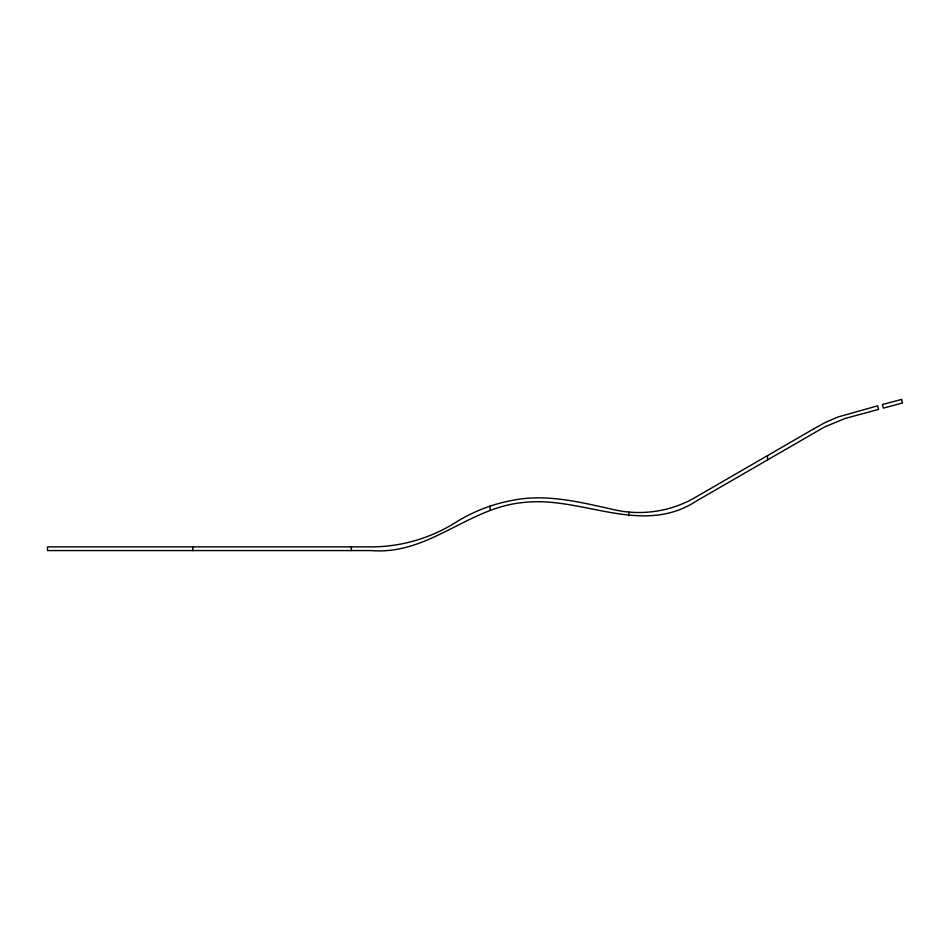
<?xml version="1.0" encoding="UTF-8"?>
<svg xmlns="http://www.w3.org/2000/svg" width="950" height="950" viewBox="0 0 950 950"><rect width="100%" height="100%" fill="white"/><g stroke="black" fill="none" stroke-linecap="round" stroke-linejoin="round"><path stroke-width="1.43" d="M767.529 455.715L767.529 459.99M628.805 512.038L628.805 515.767M490.081 506.16L490.081 510.079M351.369 546.879L351.369 550.572M192.826 546.879L192.826 550.572M814.197 428.593L694.486 497.883C671.021 511.29 642.675 515.743 616.217 510.174C582.338 502.728 547.212 493.252 512.359 500.377C492.373 504.058 473.112 511.516 455.881 522.286C430.694 538.258 400.959 546.891 371.141 546.879L47.5 546.879L47.5 550.572L371.177 550.572C428.688 555.346 468.124 507.621 522.856 502.574C581.091 495.318 641.488 536.881 696.279 501.113L824.505 426.978L845.191 418.439L878.572 409.402L877.61 405.828L837.852 417.038L825.74 422.216L814.197 428.593M901.538 399.428L882.396 404.546L883.357 408.12L902.5 402.99L901.538 399.428"/></g></svg>
